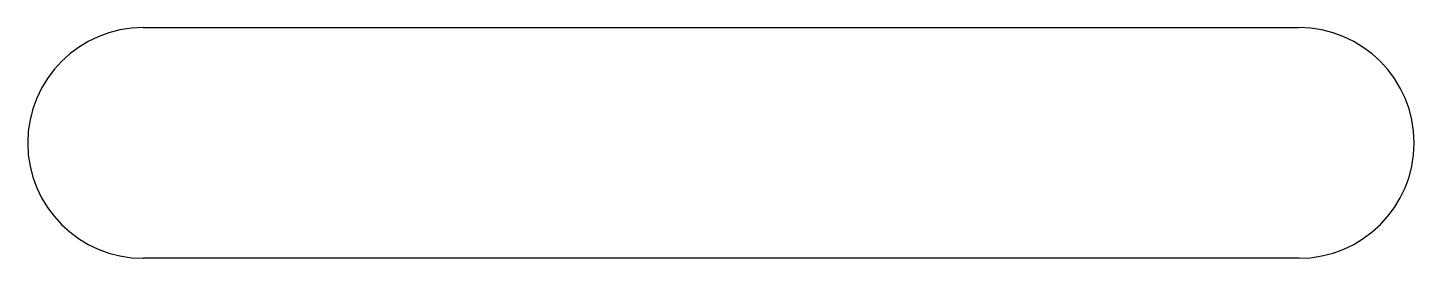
# Model space of a CAD drawing. Extents: x 126.4 to 144.4, y 830 to 833.
import ezdxf

# ---------------------------------------------------------------- set-up
doc = ezdxf.new("R2010")
doc.units = 0
doc.layers.get('0').update_dxf_attribs({"linetype": 'CONTINUOUS'})

msp = doc.modelspace()

# ---------------------------------------------------------------- linework, layer by layer
at = {"color": 7}
for p, q in [((127.893, 832.968), (142.893, 832.968)), ((142.893, 829.968), (127.893, 829.968))]:
    msp.add_line(p, q, dxfattribs=at)
for centre, start, end in [((127.893, 831.468), 90, 270), ((142.893, 831.468), 270, 90)]:
    msp.add_arc(centre, 1.5, start, end, dxfattribs=at)

doc.saveas('drawing.dxf')
